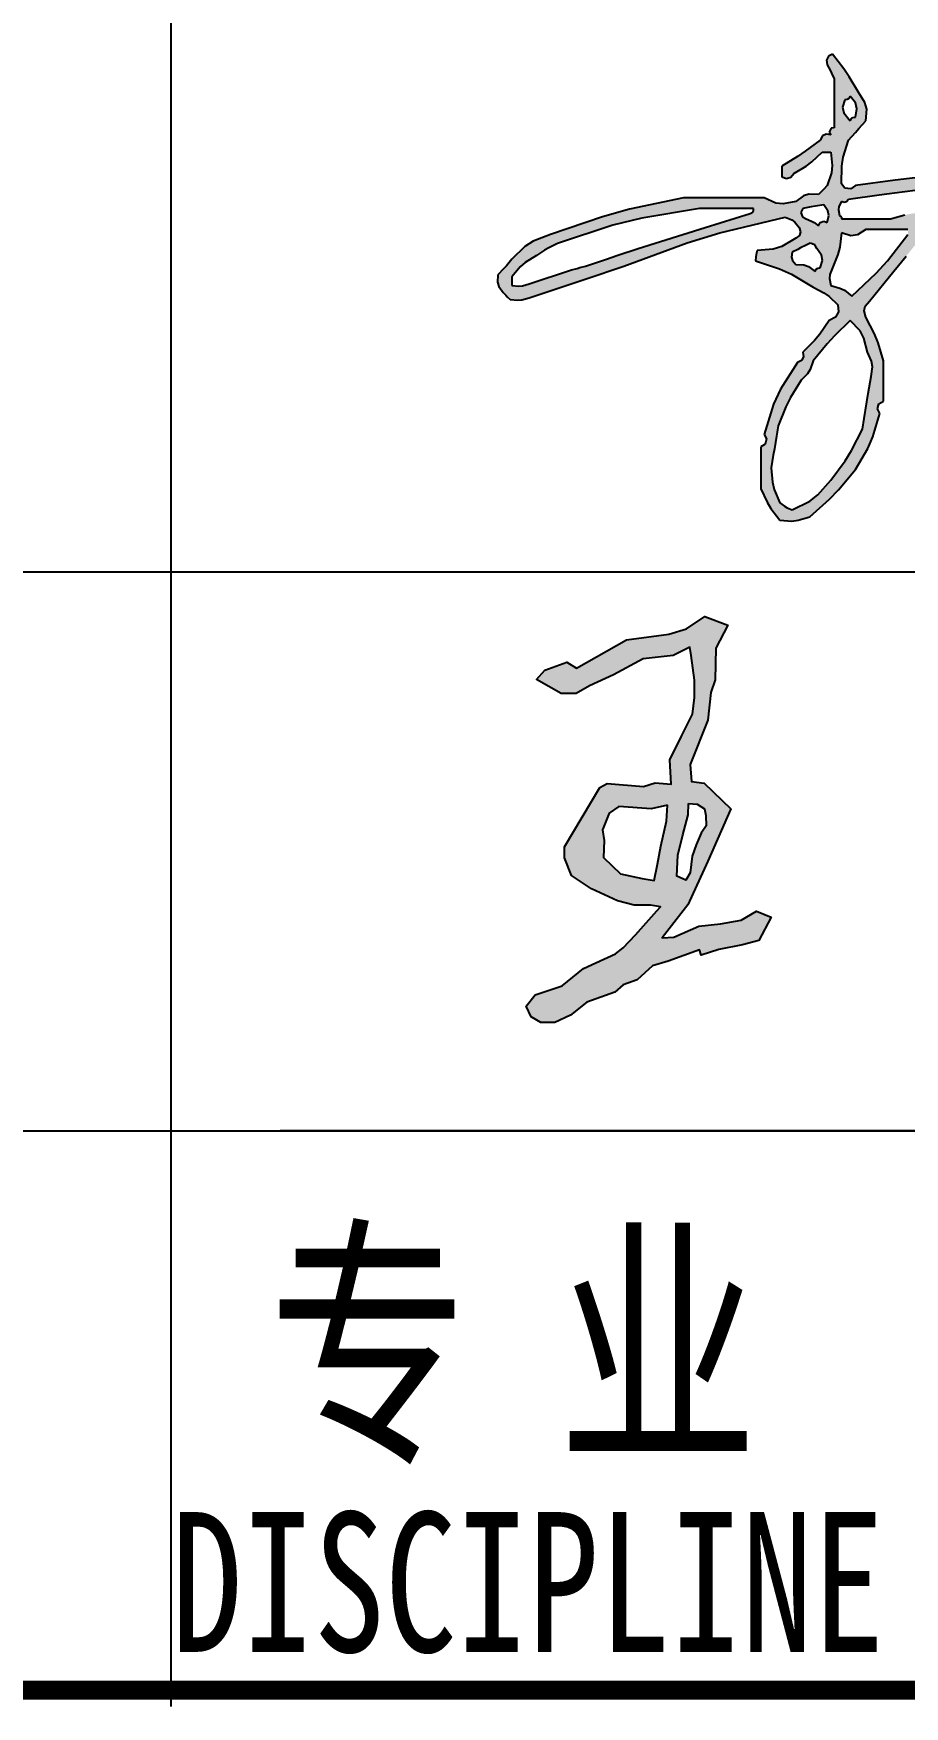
# Model space of a CAD drawing. Extents: x 552102 to 973302, y -80747 to 40012826.
# Drawn here: x 799825 to 801657, y 213230 to 216750 of the extents above; entities that cross this region are included whole.
import ezdxf

# ---------------------------------------------------------------- set-up
doc = ezdxf.new("R2010")
doc.units = 0
doc.header["$LTSCALE"] = 1000
doc.header["$MEASUREMENT"] = 0
doc.layers.add('TK', color=126, linetype='Continuous')
doc.styles.add('-宋体', font='', dxfattribs={"width": 0.8})
doc.styles.get('-宋体').set_extended_font_data('SimSun')

# ---------------------------------------------------------------- blocks, each defined once
blk = doc.blocks.new('gggghhhh')
h = blk.add_hatch(color=5)
h.set_gradient(color1=(0, 0, 255), color2=(0, 0, 250), one_color=1, tint=0.49)
h.paths.add_polyline_path([(38077.04, 31283.58), (38078.06, 31283.14), (38078.55, 31282.77), (38079.26, 31281.91), (38079.47, 31281.24), (38079.28, 31280.65), (38078.7, 31280.24), (38076.49, 31278.94), (38075.15, 31278.51), (38072.59, 31278.3), (38072.45, 31277.64), (38072.39, 31277.3), (38072.31, 31276.63), (38076.13, 31275.36), (38078.01, 31274.51), (38081.48, 31272.46), (38083.18, 31271.59), (38084, 31271.01), (38085.37, 31269.69), (38085.46, 31268.55), (38085, 31267.71), (38083.98, 31267.18), (38082.54, 31265.02), (38081.68, 31264), (38079.81, 31262.18), (38079.94, 31261.45), (38079.64, 31260.86), (38078.98, 31260.52), (38076.27, 31256.29), (38075.18, 31253.93), (38073.7, 31249.13), (38074.08, 31248.41), (38073.84, 31247.59), (38073.15, 31247.18), (38073.15, 31244.51), (38073.15, 31243.18), (38073.15, 31240.51), (38074.15, 31238.39), (38074.77, 31237.37), (38076.2, 31235.51), (38078.1, 31235.39), (38079.11, 31235.51), (38080.93, 31236.07), (38084.03, 31238.84), (38085.49, 31240.36), (38088.15, 31243.57), (38090.11, 31246.92), (38090.91, 31248.74), (38092.04, 31252.46), (38091.66, 31253.17), (38091.9, 31254), (38092.59, 31254.4), (38092.59, 31256.96), (38092.59, 31258.24), (38092.59, 31260.79), (38091.78, 31263.67), (38091.21, 31265.09), (38089.82, 31267.74), (38089.57, 31268.73), (38089.72, 31269.45), (38090.37, 31270.24), (38094.26, 31275.02), (38096.21, 31277.41), (38100.1, 31282.19), (38102.65, 31282.19), (38103.93, 31282.19), (38106.49, 31282.19), (38106.73, 31282.85), (38107.56, 31283.13), (38108.15, 31282.74), (38108.39, 31281.82), (38108.1, 31281.06), (38107.32, 31280.52), (38106.3, 31279.49), (38105.88, 31278.82), (38105.38, 31277.47), (38105.92, 31276.57), (38106.55, 31276.17), (38107.6, 31276.08), (38108.61, 31276.54), (38109.09, 31276.91), (38109.82, 31277.74), (38110.38, 31277.74), (38110.65, 31277.74), (38111.21, 31277.74), (38109.31, 31274.19), (38108.37, 31272.41), (38106.49, 31268.85), (38106.49, 31267.52), (38106.49, 31266.85), (38106.49, 31265.52), (38107.41, 31265.29), (38108.17, 31265.57), (38108.71, 31266.35), (38109.25, 31267.25), (38109.89, 31267.65), (38110.93, 31267.74), (38110.61, 31265.53), (38110.74, 31264.29), (38111.49, 31262.18), (38112.15, 31262.18), (38112.49, 31262.18), (38113.15, 31262.18), (38113.24, 31263.8), (38113.48, 31264.66), (38114.27, 31266.07), (38114.16, 31268.98), (38114.33, 31270.49), (38115.1, 31273.3), (38116.41, 31277.39), (38117.19, 31279.4), (38118.99, 31283.3), (38119.85, 31283.62), (38120.6, 31283.43), (38121.21, 31282.74), (38121.45, 31280.75), (38121.56, 31279.74), (38121.77, 31277.74), (38121.03, 31275.74), (38120.85, 31274.6), (38120.93, 31272.46), (38121.49, 31271.91), (38121.77, 31271.63), (38122.32, 31271.07), (38125.24, 31271.51), (38126.74, 31272.05), (38129.27, 31273.58), (38130.12, 31274.55), (38130.78, 31274.95), (38132.05, 31275.24), (38132.17, 31275.03), (38132.36, 31274.93), (38132.6, 31274.96), (38132.6, 31269.19), (38132.6, 31266.3), (38132.6, 31260.52), (38132.01, 31260.19), (38131.87, 31259.35), (38132.33, 31258.85), (38132.62, 31257.95), (38132.79, 31257.5), (38133.16, 31256.63), (38134.06, 31256.45), (38134.67, 31256.6), (38135.38, 31257.18), (38135.78, 31259.16), (38135.65, 31260.35), (38134.83, 31262.18), (38134.83, 31268.41), (38134.83, 31271.52), (38134.83, 31277.74), (38137.09, 31280.1), (38138.07, 31281.49), (38139.55, 31284.41), (38141.66, 31284.41), (38142.72, 31284.41), (38144.83, 31284.41), (38144.83, 31284.63), (38144.83, 31284.74), (38144.83, 31284.97), (38149.05, 31284.97), (38151.16, 31284.97), (38155.39, 31284.97), (38155.39, 31285.19), (38155.39, 31285.3), (38155.39, 31285.52), (38160.05, 31285.52), (38162.39, 31285.52), (38167.06, 31285.52), (38167.06, 31285.74), (38167.06, 31285.86), (38167.06, 31286.08), (38172.95, 31286.08), (38175.89, 31286.08), (38181.78, 31286.08), (38183, 31286.19), (38183.62, 31286.24), (38184.84, 31286.36), (38192.17, 31287.02), (38195.84, 31287.36), (38203.18, 31288.02), (38203.68, 31288.28), (38203.82, 31288.98), (38203.45, 31289.41), (38203.01, 31289.86), (38202.79, 31290.08), (38202.34, 31290.52), (38199.39, 31291.3), (38197.87, 31291.58), (38194.84, 31291.91), (38191.28, 31292.36), (38189.51, 31292.58), (38185.95, 31293.02), (38185.06, 31293.14), (38184.62, 31293.19), (38183.73, 31293.3), (38174.84, 31293.3), (38170.39, 31293.3), (38161.5, 31293.3), (38161.5, 31293.52), (38161.5, 31293.64), (38161.5, 31293.86), (38157.28, 31293.86), (38155.16, 31293.86), (38150.94, 31293.86), (38150.94, 31293.64), (38150.94, 31293.52), (38150.94, 31293.3), (38147.61, 31293.3), (38145.94, 31293.3), (38142.61, 31293.3), (38142.55, 31293.8), (38141.92, 31294.11), (38141.49, 31293.86), (38141.62, 31294.59), (38141.33, 31295.19), (38140.66, 31295.52), (38138.47, 31298.88), (38137.36, 31300.55), (38135.1, 31303.86), (38134.85, 31303.32), (38134.27, 31303.09), (38133.71, 31303.3), (38134.17, 31299.55), (38134.23, 31297.63), (38133.99, 31293.86), (38133.55, 31293.41), (38133.33, 31293.19), (38132.88, 31292.75), (38130.1, 31292.75), (38128.71, 31292.75), (38125.94, 31292.75), (38125.94, 31292.52), (38125.94, 31292.41), (38125.94, 31292.19), (38122.82, 31292.19), (38121.27, 31292.19), (38118.16, 31292.19), (38118.55, 31293.51), (38118.72, 31294.18), (38118.99, 31295.52), (38118.7, 31296.43), (38118.53, 31296.87), (38118.16, 31297.75), (38116.16, 31298.04), (38115.03, 31297.91), (38113.15, 31297.19), (38109.66, 31295.43), (38107.99, 31294.28), (38105.1, 31291.64), (38104.65, 31291.19), (38104.43, 31290.97), (38103.99, 31290.52), (38097.64, 31289.81), (38094.48, 31289.42), (38088.15, 31288.58), (38087.42, 31288.06), (38086.5, 31288.17), (38085.93, 31288.86), (38086, 31291.67), (38086.23, 31293.11), (38087.04, 31295.8), (38088.15, 31297.02), (38088.71, 31297.63), (38089.82, 31298.86), (38089.95, 31300.69), (38089.68, 31301.75), (38088.7, 31303.3), (38087.19, 31305.85), (38086.35, 31307.08), (38084.54, 31309.42), (38083.87, 31309.08), (38083.58, 31308.48), (38083.7, 31307.75), (38084.15, 31306.86), (38084.37, 31306.42), (38084.81, 31305.53), (38084.81, 31302.42), (38084.81, 31300.86), (38084.81, 31297.75), (38084.32, 31297.69), (38084.01, 31297.06), (38084.26, 31296.64), (38083.52, 31296.76), (38082.93, 31296.47), (38082.59, 31295.8), (38080.22, 31294.03), (38078.99, 31293.2), (38076.48, 31291.64), (38076.48, 31290.97), (38076.48, 31290.63), (38076.48, 31289.97), (38077.24, 31289.7), (38077.92, 31289.89), (38078.42, 31290.52), (38080.33, 31291.66), (38081.24, 31292.34), (38082.87, 31293.86), (38083.43, 31293.86), (38083.7, 31293.86), (38084.26, 31293.86), (38084.48, 31291.75), (38084.36, 31290.6), (38083.7, 31288.58), (38083.15, 31288.02), (38082.87, 31287.75), (38082.31, 31287.19), (38080.8, 31287.2), (38079.94, 31286.94), (38078.7, 31286.08), (38076.73, 31285.68), (38075.54, 31285.81), (38073.7, 31286.63), (38068.59, 31286.63), (38066.03, 31286.63), (38060.92, 31286.63), (38052.35, 31284.82), (38048.09, 31283.65), (38039.8, 31280.8), (38037.09, 31279.79), (38035.76, 31278.94), (38033.69, 31276.91), (38032.83, 31275.88), (38032.39, 31275.38), (38031.47, 31274.41), (38031.43, 31273.25), (38031.64, 31272.58), (38032.3, 31271.63), (38032.75, 31271.19), (38032.97, 31270.96), (38033.41, 31270.52), (38034.64, 31270.39), (38035.29, 31270.45), (38036.47, 31270.8), (38042.47, 31272.8), (38045.47, 31273.8), (38051.47, 31275.8), (38061.5, 31279.51), (38066.65, 31281.07)])
h.paths.add_polyline_path([(38071.98, 31284.57), (38071.82, 31284.34), (38071.48, 31284.13), (38064.36, 31281.94), (38060.8, 31280.83), (38053.7, 31278.58), (38050.36, 31277.47), (38048.7, 31276.91), (38045.36, 31275.8), (38044.47, 31275.58), (38044.03, 31275.46), (38043.14, 31275.24), (38040.47, 31274.35), (38039.14, 31273.91), (38036.47, 31273.02), (38035.41, 31272.68), (38034.8, 31272.62), (38033.69, 31272.74), (38033.69, 31273.3), (38033.69, 31273.58), (38033.69, 31274.13), (38035.01, 31275.7), (38035.83, 31276.4), (38037.58, 31277.47), (38038.87, 31278.32), (38039.54, 31278.71), (38040.92, 31279.41), (38049.73, 31282.29), (38054.28, 31283.41), (38063.42, 31284.97), (38066.87, 31284.97), (38068.59, 31284.97), (38072.03, 31284.97)], flags=16)
h.paths.add_polyline_path([(38079.52, 31284.33), (38079.81, 31284.97), (38081.15, 31285.19), (38081.81, 31285.3), (38083.15, 31285.52), (38083.81, 31284.6), (38083.96, 31283.85), (38083.7, 31282.74), (38083.15, 31282.96), (38082.57, 31282.73), (38082.31, 31282.19), (38081.6, 31282.73), (38081.2, 31282.96), (38080.37, 31283.3), (38079.75, 31283.64)], flags=16)
h.paths.add_polyline_path([(38078.15, 31278.02), (38079.04, 31278.47), (38079.48, 31278.69), (38080.37, 31279.13), (38081, 31279.45), (38081.73, 31279.21), (38082.04, 31278.58), (38082.76, 31277.57), (38082.92, 31276.72), (38082.59, 31275.52), (38082.19, 31275.47), (38081.96, 31275.31), (38081.76, 31274.96), (38080.71, 31275.74), (38080, 31276), (38078.7, 31276.08), (38078.17, 31276.69), (38078.02, 31277.22)], flags=16)
h.paths.add_polyline_path([(38085.47, 31284.73), (38085.54, 31285.27), (38085.93, 31286.08), (38086.35, 31285.9), (38086.75, 31286), (38087.04, 31286.36), (38091.92, 31287.04), (38094.37, 31287.38), (38099.26, 31288.02), (38100.23, 31288.57), (38101.2, 31288.48), (38102.04, 31287.75), (38101.51, 31286.16), (38100.91, 31285.36), (38099.54, 31284.41), (38097.18, 31284.15), (38096, 31283.92), (38093.71, 31283.3), (38090.59, 31283.3), (38089.04, 31283.3), (38085.93, 31283.3), (38085.96, 31283.55), (38085.87, 31283.73), (38085.65, 31283.86)], flags=16)
h.paths.add_polyline_path([(38085.93, 31281.08), (38087.43, 31280.62), (38088.5, 31280.77), (38089.82, 31281.63), (38092.48, 31281.63), (38093.82, 31281.63), (38096.48, 31281.63), (38096.48, 31281.3), (38096.48, 31281.13), (38096.48, 31280.8), (38093.24, 31276.65), (38091.44, 31274.68), (38087.59, 31271.07), (38086.41, 31271.99), (38085.7, 31272.34), (38084.26, 31272.74), (38084.04, 31273.84), (38084.1, 31274.49), (38084.54, 31275.52), (38085.39, 31277.65), (38085.68, 31278.8)], flags=16)
h.paths.add_polyline_path([(38087.32, 31298.86), (38086.3, 31300.14), (38086.14, 31301), (38086.48, 31302.19), (38086.88, 31302.25), (38087.11, 31302.4), (38087.32, 31302.75), (38088.18, 31301.68), (38088.4, 31300.77), (38088.15, 31299.41), (38087.75, 31299.36), (38087.52, 31299.2)], flags=16)
h.paths.add_polyline_path([(38087.32, 31267.18), (38088.89, 31265.53), (38089.52, 31264.4), (38090.09, 31262.18), (38090.73, 31260.75), (38090.85, 31259.85), (38090.65, 31258.29), (38090.2, 31255.63), (38089.98, 31254.29), (38089.54, 31251.63), (38089.43, 31250.96), (38089.37, 31250.63), (38089.26, 31249.96), (38087.56, 31246.57), (38086.55, 31244.93), (38084.26, 31241.9), (38082.23, 31239.57), (38080.91, 31238.56), (38078.15, 31237.18), (38077.32, 31237.51), (38076.91, 31237.74), (38076.2, 31238.29), (38075.29, 31240.39), (38075, 31241.56), (38074.81, 31243.85), (38075.15, 31245.85), (38075.31, 31246.85), (38075.65, 31248.85), (38075.76, 31249.51), (38075.81, 31249.85), (38075.92, 31250.51), (38077.15, 31253.5), (38077.88, 31254.96), (38079.54, 31257.74), (38080.58, 31258.74), (38081.01, 31259.42), (38081.48, 31260.79), (38083.66, 31263.48), (38084.84, 31264.77)], flags=16)
h.paths.add_polyline_path([(38103.15, 31284.41), (38105.82, 31284.41), (38107.15, 31284.41), (38109.82, 31284.41), (38109.87, 31284.91), (38110.5, 31285.22), (38110.93, 31284.97), (38110.8, 31285.7), (38111.1, 31286.3), (38111.77, 31286.63), (38112.53, 31287.51), (38112.76, 31288.26), (38112.6, 31289.41), (38109.79, 31289.43), (38108.32, 31289.2), (38105.65, 31288.3), (38104.81, 31287.06), (38104.29, 31286.49), (38103.15, 31285.52), (38103.15, 31285.08), (38103.15, 31284.86)], flags=17)
h.paths.add_polyline_path([(38108.71, 31291.08), (38108.71, 31291.52), (38108.71, 31291.75), (38108.71, 31292.19), (38109.39, 31292.48), (38109.73, 31292.65), (38110.38, 31293.02), (38112.34, 31294.92), (38113.79, 31295.64), (38116.49, 31296.08), (38116.49, 31295.3), (38116.49, 31294.91), (38116.49, 31294.14), (38115.56, 31293.06), (38114.96, 31292.59), (38113.71, 31291.91), (38111.87, 31291.06), (38110.73, 31290.87)], flags=16)
h.paths.add_polyline_path([(38109.82, 31272.19), (38110.33, 31272.67), (38110.79, 31272.82), (38111.49, 31272.74), (38111.49, 31272.07), (38111.49, 31271.74), (38111.49, 31271.07), (38111.09, 31271.02), (38110.86, 31270.87), (38110.65, 31270.52), (38109.99, 31270.86), (38109.69, 31271.45)], flags=16)
h.paths.add_polyline_path([(38116.46, 31287.05), (38116.52, 31287.94), (38117.04, 31289.41), (38117.86, 31290.04), (38118.54, 31290.19), (38119.54, 31289.97), (38119.16, 31287.81), (38118.66, 31286.7), (38117.32, 31284.97), (38117.1, 31285.19), (38116.99, 31285.3), (38116.77, 31285.52)], flags=16)
h.paths.add_polyline_path([(38123.26, 31281.96), (38123.32, 31282.49), (38123.71, 31283.3), (38124.14, 31283.05), (38124.77, 31283.36), (38124.82, 31283.86), (38127.94, 31283.86), (38129.49, 31283.86), (38132.6, 31283.86), (38132.57, 31283.61), (38132.66, 31283.42), (38132.88, 31283.3), (38132.82, 31281.63), (38132.77, 31280.79), (38132.6, 31279.13), (38130.87, 31277.19), (38129.83, 31276.32), (38127.6, 31274.96), (38126.05, 31273.99), (38124.98, 31273.72), (38123.16, 31273.85), (38123.83, 31276.67), (38123.89, 31278.22), (38123.43, 31281.08)], flags=16)
h.paths.add_polyline_path([(38126.14, 31287.86), (38126.2, 31288.77), (38126.49, 31290.52), (38129.17, 31290.63), (38130.5, 31290.74), (38133.16, 31291.08), (38133.82, 31289.77), (38133.95, 31288.91), (38133.71, 31287.47), (38133.38, 31287.13), (38133.21, 31286.97), (38132.88, 31286.63), (38130.39, 31285.92), (38129.08, 31285.7), (38126.49, 31285.52), (38126.52, 31285.77), (38126.43, 31285.96), (38126.21, 31286.08)], flags=16)
h.paths.add_polyline_path([(38135.38, 31283.86), (38135.89, 31284.34), (38136.35, 31284.49), (38137.05, 31284.41), (38137.05, 31283.74), (38137.05, 31283.41), (38137.05, 31282.74), (38136.54, 31282.26), (38136.08, 31282.11), (38135.38, 31282.19), (38135.38, 31282.86), (38135.38, 31283.19)], flags=16)
h.paths.add_polyline_path([(38135.65, 31288.76), (38135.94, 31290.52), (38137.46, 31291.23), (38138.45, 31291.36), (38140.11, 31291.08), (38139.55, 31289.41), (38139.27, 31288.58), (38138.72, 31286.91), (38137.97, 31286.32), (38137.44, 31286.12), (38136.49, 31286.08), (38135.77, 31287.72)], flags=16)
h.paths.add_polyline_path([(38136.3, 31294.3), (38136.22, 31294.97), (38136.05, 31295.85), (38136, 31296.3), (38135.94, 31297.19), (38136.6, 31297.19), (38136.94, 31297.19), (38137.6, 31297.19), (38137.9, 31296.35), (38138.14, 31295.93), (38138.72, 31295.25), (38139.35, 31294.74), (38139.54, 31294.07), (38139.27, 31293.3), (38138.16, 31293.3), (38137.6, 31293.3), (38136.49, 31293.3), (38136.35, 31293.96)], flags=16)
h.paths.add_polyline_path([(38141.15, 31288.42), (38141.2, 31289.05), (38141.49, 31290.25), (38142.05, 31290.8), (38142.33, 31291.08), (38142.88, 31291.64), (38154.33, 31291.64), (38160.05, 31291.64), (38171.5, 31291.64), (38171.5, 31291.41), (38171.5, 31291.3), (38171.5, 31291.08), (38177.28, 31291.08), (38180.17, 31291.08), (38185.95, 31291.08), (38185.95, 31290.86), (38185.95, 31290.75), (38185.95, 31290.52), (38188.17, 31290.52), (38189.28, 31290.52), (38191.51, 31290.52), (38193.15, 31290.01), (38193.99, 31289.78), (38195.67, 31289.41), (38195.89, 31289.14), (38195.74, 31288.67), (38195.4, 31288.58), (38194.52, 31287.89), (38193.34, 31288.01), (38192.62, 31288.86), (38190.17, 31288.86), (38188.95, 31288.86), (38186.5, 31288.86), (38186.5, 31288.63), (38186.5, 31288.52), (38186.5, 31288.3), (38180.73, 31288.3), (38177.84, 31288.3), (38172.06, 31288.3), (38172.06, 31288.08), (38172.06, 31287.97), (38172.06, 31287.75), (38167.17, 31287.75), (38164.72, 31287.75), (38159.83, 31287.75), (38159.83, 31287.52), (38159.83, 31287.41), (38159.83, 31287.19), (38155.39, 31287.19), (38153.16, 31287.19), (38148.72, 31287.19), (38148.72, 31286.97), (38148.72, 31286.86), (38148.72, 31286.63), (38145.83, 31286.63), (38144.38, 31286.63), (38141.49, 31286.63), (38141.53, 31286.88), (38141.43, 31287.07), (38141.22, 31287.19)], flags=16)
for p, q in [((38083.87, 31309.08), (38083.58, 31308.48)), ((38083.58, 31308.48), (38083.7, 31307.75)), ((38084.54, 31309.42), (38083.87, 31309.08)), ((38086.35, 31307.08), (38084.54, 31309.42)), ((38083.7, 31307.75), (38084.15, 31306.86)), ((38084.15, 31306.86), (38084.37, 31306.42)), ((38084.37, 31306.42), (38084.81, 31305.53)), ((38084.81, 31305.53), (38084.81, 31302.42)), ((38087.19, 31305.85), (38086.35, 31307.08)), ((38088.7, 31303.3), (38087.19, 31305.85)), ((38087.32, 31302.75), (38087.11, 31302.4)), ((38088.18, 31301.68), (38087.32, 31302.75)), ((38089.68, 31301.75), (38088.7, 31303.3)), ((38084.81, 31302.42), (38084.81, 31300.86)), ((38084.81, 31300.86), (38084.81, 31297.75)), ((38086.48, 31302.19), (38086.14, 31301)), ((38086.14, 31301), (38086.3, 31300.14)), ((38086.3, 31300.14), (38087.32, 31298.86)), ((38086.88, 31302.25), (38086.48, 31302.19)), ((38087.11, 31302.4), (38086.88, 31302.25)), ((38088.15, 31299.41), (38088.4, 31300.77)), ((38088.4, 31300.77), (38088.18, 31301.68)), ((38089.95, 31300.69), (38089.68, 31301.75)), ((38089.82, 31298.86), (38089.95, 31300.69)), ((38084.32, 31297.69), (38084.01, 31297.06)), ((38084.81, 31297.75), (38084.32, 31297.69)), ((38087.32, 31298.86), (38087.52, 31299.2)), ((38087.52, 31299.2), (38087.75, 31299.36)), ((38087.75, 31299.36), (38088.15, 31299.41)), ((38088.15, 31297.02), (38088.71, 31297.63)), ((38088.71, 31297.63), (38089.82, 31298.86)), ((38082.59, 31295.8), (38080.22, 31294.03)), ((38082.93, 31296.47), (38082.59, 31295.8)), ((38083.52, 31296.76), (38082.93, 31296.47)), ((38084.26, 31296.64), (38083.52, 31296.76)), ((38084.01, 31297.06), (38084.26, 31296.64)), ((38086.23, 31293.11), (38087.04, 31295.8)), ((38087.04, 31295.8), (38088.15, 31297.02)), ((38078.99, 31293.2), (38076.48, 31291.64)), ((38080.22, 31294.03), (38078.99, 31293.2)), ((38080.33, 31291.66), (38081.24, 31292.34)), ((38081.24, 31292.34), (38082.87, 31293.86)), ((38082.87, 31293.86), (38083.43, 31293.86)), ((38083.43, 31293.86), (38083.7, 31293.86)), ((38083.7, 31293.86), (38084.26, 31293.86)), ((38084.26, 31293.86), (38084.48, 31291.75)), ((38086, 31291.67), (38086.23, 31293.11)), ((38076.48, 31291.64), (38076.48, 31290.97)), ((38076.48, 31290.97), (38076.48, 31290.63)), ((38076.48, 31290.63), (38076.48, 31289.97)), ((38076.48, 31289.97), (38077.24, 31289.7)), ((38077.24, 31289.7), (38077.92, 31289.89)), ((38077.92, 31289.89), (38078.42, 31290.52)), ((38078.42, 31290.52), (38080.33, 31291.66)), ((38084.36, 31290.6), (38083.7, 31288.58)), ((38084.48, 31291.75), (38084.36, 31290.6)), ((38085.93, 31288.86), (38086, 31291.67)), ((38094.48, 31289.42), (38088.15, 31288.58)), ((38097.64, 31289.81), (38094.48, 31289.42)), ((38060.92, 31286.63), (38052.35, 31284.82)), ((38066.03, 31286.63), (38060.92, 31286.63)), ((38068.59, 31286.63), (38066.03, 31286.63)), ((38073.7, 31286.63), (38068.59, 31286.63)), ((38075.54, 31285.81), (38073.7, 31286.63)), ((38079.94, 31286.94), (38078.7, 31286.08)), ((38080.8, 31287.2), (38079.94, 31286.94)), ((38082.31, 31287.19), (38080.8, 31287.2)), ((38082.87, 31287.75), (38082.31, 31287.19)), ((38083.15, 31288.02), (38082.87, 31287.75)), ((38083.7, 31288.58), (38083.15, 31288.02)), ((38086.5, 31288.17), (38085.93, 31288.86)), ((38087.42, 31288.06), (38086.5, 31288.17)), ((38091.92, 31287.04), (38087.04, 31286.36)), ((38088.15, 31288.58), (38087.42, 31288.06)), ((38094.37, 31287.38), (38091.92, 31287.04)), ((38099.26, 31288.02), (38094.37, 31287.38)), ((38052.35, 31284.82), (38048.09, 31283.65)), ((38063.42, 31284.97), (38054.28, 31283.41)), ((38066.87, 31284.97), (38063.42, 31284.97)), ((38064.36, 31281.94), (38071.48, 31284.13)), ((38068.59, 31284.97), (38066.87, 31284.97)), ((38072.03, 31284.97), (38068.59, 31284.97)), ((38071.48, 31284.13), (38071.82, 31284.34)), ((38071.82, 31284.34), (38071.98, 31284.57)), ((38071.98, 31284.57), (38072.03, 31284.97)), ((38076.73, 31285.68), (38075.54, 31285.81)), ((38078.7, 31286.08), (38076.73, 31285.68)), ((38079.81, 31284.97), (38079.52, 31284.33)), ((38079.52, 31284.33), (38079.75, 31283.64)), ((38081.15, 31285.19), (38079.81, 31284.97)), ((38081.81, 31285.3), (38081.15, 31285.19)), ((38083.15, 31285.52), (38081.81, 31285.3)), ((38083.81, 31284.6), (38083.15, 31285.52)), ((38083.96, 31283.85), (38083.81, 31284.6)), ((38085.54, 31285.27), (38085.47, 31284.73)), ((38085.47, 31284.73), (38085.65, 31283.86)), ((38085.93, 31286.08), (38085.54, 31285.27)), ((38086.35, 31285.9), (38085.93, 31286.08)), ((38086.75, 31286), (38086.35, 31285.9)), ((38087.04, 31286.36), (38086.75, 31286)), ((38048.09, 31283.65), (38039.8, 31280.8)), ((38049.73, 31282.29), (38040.92, 31279.41)), ((38054.28, 31283.41), (38049.73, 31282.29)), ((38060.8, 31280.83), (38064.36, 31281.94)), ((38066.65, 31281.07), (38077.04, 31283.58)), ((38077.04, 31283.58), (38078.06, 31283.14)), ((38078.06, 31283.14), (38078.55, 31282.77)), ((38078.55, 31282.77), (38079.26, 31281.91)), ((38079.26, 31281.91), (38079.47, 31281.24)), ((38079.75, 31283.64), (38080.37, 31283.3)), ((38080.37, 31283.3), (38081.2, 31282.96)), ((38081.2, 31282.96), (38081.6, 31282.73)), ((38081.6, 31282.73), (38082.31, 31282.19)), ((38082.31, 31282.19), (38082.57, 31282.73)), ((38082.57, 31282.73), (38083.15, 31282.96)), ((38083.15, 31282.96), (38083.7, 31282.74)), ((38083.7, 31282.74), (38083.96, 31283.85)), ((38085.65, 31283.86), (38085.87, 31283.73)), ((38085.87, 31283.73), (38085.96, 31283.55)), ((38085.96, 31283.55), (38085.93, 31283.3)), ((38085.93, 31283.3), (38089.04, 31283.3)), ((38089.82, 31281.63), (38088.5, 31280.77)), ((38089.04, 31283.3), (38090.59, 31283.3)), ((38092.48, 31281.63), (38089.82, 31281.63)), ((38090.59, 31283.3), (38093.71, 31283.3)), ((38093.82, 31281.63), (38092.48, 31281.63)), ((38093.71, 31283.3), (38096, 31283.92)), ((38096.48, 31281.63), (38093.82, 31281.63)), ((38035.76, 31278.94), (38033.69, 31276.91)), ((38037.09, 31279.79), (38035.76, 31278.94)), ((38039.8, 31280.8), (38037.09, 31279.79)), ((38039.54, 31278.71), (38038.87, 31278.32)), ((38040.92, 31279.41), (38039.54, 31278.71)), ((38051.47, 31275.8), (38061.5, 31279.51)), ((38053.7, 31278.58), (38060.8, 31280.83)), ((38061.5, 31279.51), (38066.65, 31281.07)), ((38076.49, 31278.94), (38075.15, 31278.51)), ((38078.7, 31280.24), (38076.49, 31278.94)), ((38079.28, 31280.65), (38078.7, 31280.24)), ((38079.48, 31278.69), (38079.04, 31278.47)), ((38079.47, 31281.24), (38079.28, 31280.65)), ((38080.37, 31279.13), (38079.48, 31278.69)), ((38081, 31279.45), (38080.37, 31279.13)), ((38081.73, 31279.21), (38081, 31279.45)), ((38082.04, 31278.58), (38081.73, 31279.21)), ((38085.68, 31278.8), (38085.39, 31277.65)), ((38085.93, 31281.08), (38085.68, 31278.8)), ((38087.43, 31280.62), (38085.93, 31281.08)), ((38088.5, 31280.77), (38087.43, 31280.62)), ((38093.24, 31276.65), (38096.48, 31280.8)), ((38033.69, 31276.91), (38032.83, 31275.88)), ((38035.83, 31276.4), (38035.01, 31275.7)), ((38037.58, 31277.47), (38035.83, 31276.4)), ((38038.87, 31278.32), (38037.58, 31277.47)), ((38045.36, 31275.8), (38048.7, 31276.91)), ((38048.7, 31276.91), (38050.36, 31277.47)), ((38050.36, 31277.47), (38053.7, 31278.58)), ((38072.39, 31277.3), (38072.31, 31276.63)), ((38072.31, 31276.63), (38076.13, 31275.36)), ((38072.45, 31277.64), (38072.39, 31277.3)), ((38072.59, 31278.3), (38072.45, 31277.64)), ((38075.15, 31278.51), (38072.59, 31278.3)), ((38078.15, 31278.02), (38078.02, 31277.22)), ((38078.02, 31277.22), (38078.17, 31276.69)), ((38079.04, 31278.47), (38078.15, 31278.02)), ((38078.17, 31276.69), (38078.7, 31276.08)), ((38078.7, 31276.08), (38080, 31276)), ((38080, 31276), (38080.71, 31275.74)), ((38082.76, 31277.57), (38082.04, 31278.58)), ((38082.59, 31275.52), (38082.92, 31276.72)), ((38082.92, 31276.72), (38082.76, 31277.57)), ((38085.39, 31277.65), (38084.54, 31275.52)), ((38091.44, 31274.68), (38093.24, 31276.65)), ((38094.26, 31275.02), (38096.21, 31277.41)), ((38031.47, 31274.41), (38031.43, 31273.25)), ((38032.39, 31275.38), (38031.47, 31274.41)), ((38032.83, 31275.88), (38032.39, 31275.38)), ((38035.01, 31275.7), (38033.69, 31274.13)), ((38033.69, 31274.13), (38033.69, 31273.58)), ((38033.69, 31273.58), (38033.69, 31273.3)), ((38036.47, 31273.02), (38039.14, 31273.91)), ((38039.14, 31273.91), (38040.47, 31274.35)), ((38040.47, 31274.35), (38043.14, 31275.24)), ((38042.47, 31272.8), (38045.47, 31273.8)), ((38043.14, 31275.24), (38044.03, 31275.46)), ((38044.03, 31275.46), (38044.47, 31275.58)), ((38044.47, 31275.58), (38045.36, 31275.8)), ((38045.47, 31273.8), (38051.47, 31275.8)), ((38076.13, 31275.36), (38078.01, 31274.51)), ((38078.01, 31274.51), (38081.48, 31272.46)), ((38080.71, 31275.74), (38081.76, 31274.96)), ((38081.76, 31274.96), (38081.96, 31275.31)), ((38081.96, 31275.31), (38082.19, 31275.47)), ((38082.19, 31275.47), (38082.59, 31275.52)), ((38084.1, 31274.49), (38084.04, 31273.84)), ((38084.04, 31273.84), (38084.26, 31272.74)), ((38084.54, 31275.52), (38084.1, 31274.49)), ((38087.59, 31271.07), (38091.44, 31274.68)), ((38090.37, 31270.24), (38094.26, 31275.02)), ((38031.43, 31273.25), (38031.64, 31272.58)), ((38031.64, 31272.58), (38032.3, 31271.63)), ((38032.3, 31271.63), (38032.75, 31271.19)), ((38032.75, 31271.19), (38032.97, 31270.96)), ((38032.97, 31270.96), (38033.41, 31270.52)), ((38033.69, 31273.3), (38033.69, 31272.74)), ((38033.69, 31272.74), (38034.8, 31272.62)), ((38034.8, 31272.62), (38035.41, 31272.68)), ((38035.29, 31270.45), (38036.47, 31270.8)), ((38035.41, 31272.68), (38036.47, 31273.02)), ((38036.47, 31270.8), (38042.47, 31272.8)), ((38081.48, 31272.46), (38083.18, 31271.59)), ((38083.18, 31271.59), (38084, 31271.01)), ((38084, 31271.01), (38085.37, 31269.69)), ((38084.26, 31272.74), (38085.7, 31272.34)), ((38085.7, 31272.34), (38086.41, 31271.99)), ((38086.41, 31271.99), (38087.59, 31271.07)), ((38033.41, 31270.52), (38034.64, 31270.39)), ((38034.64, 31270.39), (38035.29, 31270.45)), ((38085.46, 31268.55), (38085, 31267.71)), ((38085.37, 31269.69), (38085.46, 31268.55)), ((38089.57, 31268.73), (38089.72, 31269.45)), ((38089.82, 31267.74), (38089.57, 31268.73)), ((38089.72, 31269.45), (38090.37, 31270.24)), ((38083.98, 31267.18), (38082.54, 31265.02)), ((38085, 31267.71), (38083.98, 31267.18)), ((38087.32, 31267.18), (38084.84, 31264.77)), ((38088.89, 31265.53), (38087.32, 31267.18)), ((38089.52, 31264.4), (38088.89, 31265.53)), ((38091.21, 31265.09), (38089.82, 31267.74)), ((38081.68, 31264), (38079.81, 31262.18)), ((38083.66, 31263.48), (38081.48, 31260.79)), ((38082.54, 31265.02), (38081.68, 31264)), ((38084.84, 31264.77), (38083.66, 31263.48)), ((38090.09, 31262.18), (38089.52, 31264.4)), ((38091.78, 31263.67), (38091.21, 31265.09)), ((38092.59, 31260.79), (38091.78, 31263.67)), ((38078.98, 31260.52), (38076.27, 31256.29)), ((38079.64, 31260.86), (38078.98, 31260.52)), ((38079.94, 31261.45), (38079.64, 31260.86)), ((38079.81, 31262.18), (38079.94, 31261.45)), ((38081.48, 31260.79), (38081.01, 31259.42)), ((38090.73, 31260.75), (38090.09, 31262.18)), ((38090.85, 31259.85), (38090.73, 31260.75)), ((38092.59, 31258.24), (38092.59, 31260.79)), ((38079.54, 31257.74), (38077.88, 31254.96)), ((38080.58, 31258.74), (38079.54, 31257.74)), ((38081.01, 31259.42), (38080.58, 31258.74)), ((38090.2, 31255.63), (38090.65, 31258.29)), ((38090.65, 31258.29), (38090.85, 31259.85)), ((38092.59, 31256.96), (38092.59, 31258.24)), ((38076.27, 31256.29), (38075.18, 31253.93)), ((38077.88, 31254.96), (38077.15, 31253.5)), ((38089.98, 31254.29), (38090.2, 31255.63)), ((38092.59, 31254.4), (38092.59, 31256.96)), ((38075.18, 31253.93), (38073.7, 31249.13)), ((38077.15, 31253.5), (38075.92, 31250.51)), ((38089.54, 31251.63), (38089.98, 31254.29)), ((38090.91, 31248.74), (38092.04, 31252.46)), ((38091.66, 31253.17), (38091.9, 31254)), ((38092.04, 31252.46), (38091.66, 31253.17)), ((38091.9, 31254), (38092.59, 31254.4)), ((38075.76, 31249.51), (38075.65, 31248.85)), ((38075.81, 31249.85), (38075.76, 31249.51)), ((38075.92, 31250.51), (38075.81, 31249.85)), ((38087.56, 31246.57), (38089.26, 31249.96)), ((38089.26, 31249.96), (38089.37, 31250.63)), ((38089.37, 31250.63), (38089.43, 31250.96)), ((38089.43, 31250.96), (38089.54, 31251.63)), ((38073.84, 31247.59), (38073.15, 31247.18)), ((38073.15, 31247.18), (38073.15, 31244.51)), ((38073.7, 31249.13), (38074.08, 31248.41)), ((38074.08, 31248.41), (38073.84, 31247.59)), ((38075.31, 31246.85), (38075.15, 31245.85)), ((38075.65, 31248.85), (38075.31, 31246.85)), ((38088.15, 31243.57), (38090.11, 31246.92)), ((38090.11, 31246.92), (38090.91, 31248.74)), ((38073.15, 31244.51), (38073.15, 31243.18)), ((38075.15, 31245.85), (38074.81, 31243.85)), ((38084.26, 31241.9), (38086.55, 31244.93)), ((38086.55, 31244.93), (38087.56, 31246.57)), ((38073.15, 31243.18), (38073.15, 31240.51)), ((38074.81, 31243.85), (38075, 31241.56)), ((38075, 31241.56), (38075.29, 31240.39)), ((38082.23, 31239.57), (38084.26, 31241.9)), ((38085.49, 31240.36), (38088.15, 31243.57)), ((38073.15, 31240.51), (38074.15, 31238.39)), ((38075.29, 31240.39), (38076.2, 31238.29)), ((38080.91, 31238.56), (38082.23, 31239.57)), ((38080.93, 31236.07), (38084.03, 31238.84)), ((38084.03, 31238.84), (38085.49, 31240.36)), ((38074.15, 31238.39), (38074.77, 31237.37)), ((38074.77, 31237.37), (38076.2, 31235.51)), ((38076.2, 31238.29), (38076.91, 31237.74)), ((38076.91, 31237.74), (38077.32, 31237.51)), ((38077.32, 31237.51), (38078.15, 31237.18)), ((38078.15, 31237.18), (38080.91, 31238.56)), ((38076.2, 31235.51), (38078.1, 31235.39)), ((38078.1, 31235.39), (38079.11, 31235.51)), ((38079.11, 31235.51), (38080.93, 31236.07))]:
    blk.add_line(p, q)
blk = doc.blocks.new('电气图框')
at = {"layer": 'TK', "lineweight": 25}
h = blk.add_hatch(color=1, dxfattribs=at)
h.paths.add_polyline_path([(381429.9, 266443.6), (381476.5, 266460.6), (381496.7, 266448.2), (381602.3, 266507.2), (381690.8, 266519.6), (381728.1, 266530.4), (381766.9, 266556.8), (381815, 266538.2), (381790.2, 266490.1), (381788.6, 266423.4), (381779.3, 266397), (381773.1, 266338.1), (381735.8, 266245), (381738.9, 266209.3), (381765.3, 266206.2), (381821.2, 266151.9), (381773.1, 266041.7), (381731.2, 265950.2), (381676.8, 265880.4), (381701.7, 265881.9), (381754.5, 265905.2), (381799.5, 265909.9), (381843, 265917.6), (381875.6, 265936.2), (381906.7, 265923.8), (381880.5, 265874.5), (381846.3, 265865.9), (381796.1, 265856.1), (381759.4, 265843.9), (381755.8, 265854.9), (381689.8, 265831.5), (381657, 265821.2), (381624.2, 265791.8), (381594.8, 265781.4), (381577.5, 265765.9), (381518.7, 265745.2), (381484.2, 265717.5), (381451.3, 265702), (381421.9, 265702), (381401.2, 265714.1), (381390.8, 265736.5), (381409.8, 265760.7), (381466.9, 265779.7), (381511.8, 265816), (381537.7, 265828.1), (381579.2, 265847.1), (381594.8, 265859.1), (381620.7, 265886.8), (381665.6, 265936.9), (381673.5, 265945.6), (381652.3, 265949.5), (381618.3, 265949.5), (381583.2, 265958), (381528.6, 265983.4), (381486.2, 266011.3), (381471.6, 266048.9), (381471.6, 266071.9), (381545.6, 266196.7), (381561.4, 266205.1), (381637.8, 266199.1), (381662, 266206.4), (381696, 266203.9), (381692.9, 266255.1), (381717.6, 266304.6), (381740.7, 266350.8), (381744.8, 266386.2), (381744.8, 266422.9), (381738, 266474.6), (381735.3, 266492.3), (381699.9, 266474.6), (381637.3, 266467.8), (381574.7, 266433.8), (381524.3, 266410.7), (381495.8, 266394.4), (381464.5, 266394.4), (381412.7, 266424.3)])
h.paths.add_polyline_path([(381688.6, 266159.3), (381654, 266152.1), (381586, 266156.9), (381565.8, 266142.6), (381551.4, 266108), (381555, 266085.4), (381553.8, 266049.6), (381589.6, 266015.1), (381635, 266005.5), (381660, 266000.8), (381667.2, 266035.3), (381674.3, 266073.5), (381686.2, 266125.9)], flags=16)
h.paths.add_polyline_path([(381732.8, 266162.9), (381750.7, 266161.7), (381766.2, 266152.1), (381768.6, 266137.8), (381769.8, 266116.4), (381759, 266100.9), (381748.3, 266075.9), (381739.9, 266052), (381736.3, 266017.5), (381726.8, 266002), (381707.7, 266010.3), (381710.1, 266054.4), (381720.8, 266097.3), (381731.6, 266139)], flags=16)
at = {"layer": 'TK'}
for p, q in [((380643.3, 274885.8), (380643.3, 264262.9)), ((375932.2, 266650.5), (383932.2, 266650.5)), ((375932.2, 265474), (383932.2, 265474)), ((383932.2, 265474), (380873.4, 265474))]:
    blk.add_line(p, q, dxfattribs=at)
at = {"layer": 'TK', "color": 1, "lineweight": 25}
for points in [[(381429.9, 266443.6), (381476.5, 266460.6), (381496.7, 266448.2), (381602.3, 266507.2), (381690.8, 266519.6), (381728.1, 266530.4), (381766.9, 266556.8), (381815, 266538.2), (381790.2, 266490.1), (381788.6, 266423.4), (381779.3, 266397), (381773.1, 266338.1), (381735.8, 266245), (381738.9, 266209.3), (381765.3, 266206.2), (381821.2, 266151.9), (381773.1, 266041.7), (381731.2, 265950.2), (381731.2, 265950.2), (381676.8, 265880.4), (381701.7, 265881.9), (381754.5, 265905.2), (381799.5, 265909.9), (381843, 265917.6), (381875.6, 265936.2), (381906.7, 265923.8), (381880.5, 265874.5), (381846.3, 265865.9), (381796.1, 265856.1), (381759.4, 265843.9), (381755.8, 265854.9), (381689.8, 265831.5), (381657, 265821.2), (381624.2, 265791.8), (381594.8, 265781.4), (381577.5, 265765.9), (381518.7, 265745.2), (381484.2, 265717.5), (381451.3, 265702), (381421.9, 265702), (381401.2, 265714.1), (381390.8, 265736.5), (381409.8, 265760.7), (381466.9, 265779.7), (381511.8, 265816), (381537.7, 265828.1), (381579.2, 265847.1), (381594.8, 265859.1), (381620.7, 265886.8), (381665.6, 265936.9), (381673.5, 265945.6), (381652.3, 265949.5), (381618.3, 265949.5), (381583.2, 265958), (381528.6, 265983.4), (381486.2, 266011.3), (381471.6, 266048.9), (381471.6, 266071.9), (381545.6, 266196.7), (381561.4, 266205.1), (381637.8, 266199.1), (381662, 266206.4), (381696, 266203.9), (381692.9, 266255.1), (381717.6, 266304.6), (381740.7, 266350.8), (381744.8, 266386.2), (381744.8, 266422.9), (381738, 266474.6), (381738, 266474.6), (381735.3, 266492.3), (381699.9, 266474.6), (381637.3, 266467.8), (381574.7, 266433.8), (381524.3, 266410.7), (381495.8, 266394.4), (381464.5, 266394.4), (381412.7, 266424.3), (381429.9, 266443.6)], [(381688.6, 266159.3), (381654, 266152.1), (381586, 266156.9), (381565.8, 266142.6), (381551.4, 266108), (381555, 266085.4), (381553.8, 266049.6), (381589.6, 266015.1), (381635, 266005.5), (381660, 266000.8), (381667.2, 266035.3), (381674.3, 266073.5), (381686.2, 266125.9), (381688.6, 266159.3)], [(381732.8, 266162.9), (381750.7, 266161.7), (381766.2, 266152.1), (381768.6, 266137.8), (381769.8, 266116.4), (381759, 266100.9), (381748.3, 266075.9), (381739.9, 266052), (381736.3, 266017.5), (381726.8, 266002), (381707.7, 266010.3), (381710.1, 266054.4), (381720.8, 266097.3), (381731.6, 266139), (381732.8, 266162.9)]]:
    blk.add_lwpolyline(points, dxfattribs=at)
at = {"layer": 'TK', "const_width": 40}
blk.add_lwpolyline([(375932.2, 264297.6), (383932.2, 264297.6)], dxfattribs=at)
at = {"xscale": 13.27104000002146, "yscale": 13.27104000002146, "zscale": 13.27104000002146}
blk.add_blockref('gggghhhh', (-123385.9, -147768.7), dxfattribs=at)
at = {"layer": 'TK', "style": '-宋体', "width": 0.75}
for s, height, p in [('专', 411.8, (380848.6, 264817.8)), ('业', 411.8, (381457.5, 264816.6)), ('DISCIPLINE', 294.12, (380643.8, 264378))]:
    blk.add_text(s, height=height, dxfattribs=at).set_placement(p)

msp = doc.modelspace()

# ---------------------------------------------------------------- block references
msp.add_blockref('电气图框', (419470.3, -51033.2))

doc.saveas('drawing.dxf')
